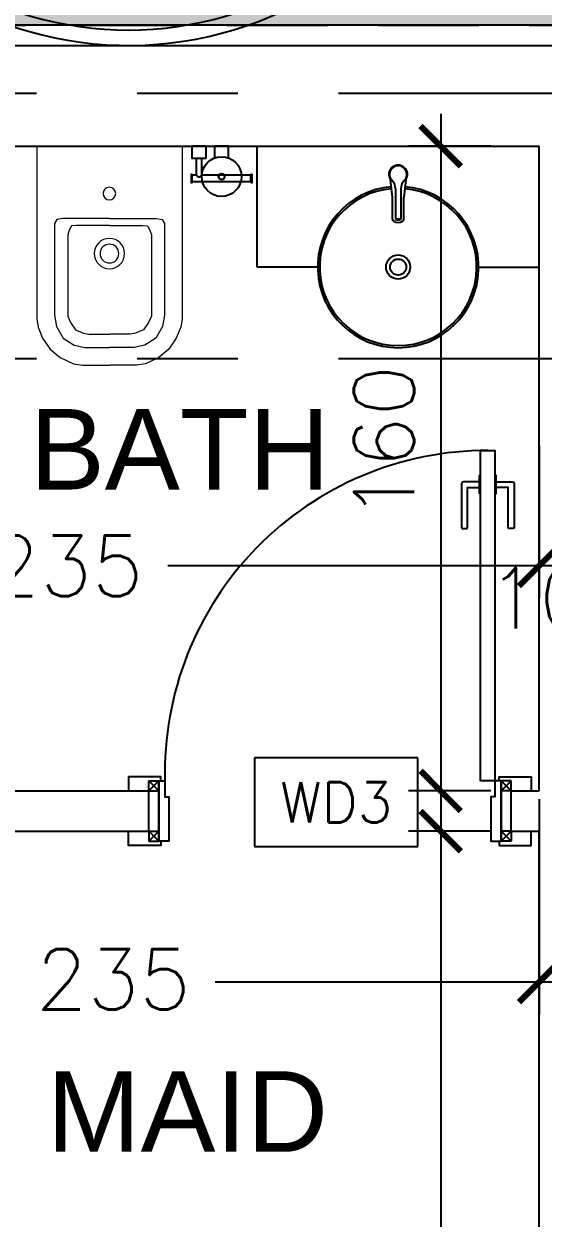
# Model space of a CAD drawing. Header units: centimetres. Extents: x -3744 to 3813, y -6963 to 3597.
# Drawn here: x -1542.9 to -1414, y 2452 to 2748.3 of the extents above; entities that cross this region are included whole.
import ezdxf

# ---------------------------------------------------------------- set-up
doc = ezdxf.new("R2010")
doc.units = ezdxf.units.CM
doc.header["$LTSCALE"] = 100
doc.header["$MEASUREMENT"] = 0
for name, pattern in [('A0-01 FLOOR PLANS$0$HIDDEN', [0.375, 0.25, -0.125]), ('GRID$0$GRID$0$XREF GRID$0$GRIDS$0$CENTER', [2, 1.25, -0.25, 0.25, -0.25]), ('HIDDEN', [0.375, 0.25, -0.125])]:
    doc.linetypes.add(name, pattern=pattern)
for name, color, linetype in [('A0-01 FLOOR PLANS$0$BATH FIXTURES', 85, 'Continuous'), ('A0-01 FLOOR PLANS$0$COUNTERS', 85, 'Continuous'), ('A0-01 FLOOR PLANS$0$DIM IN', 1, 'Continuous'), ('A0-01 FLOOR PLANS$0$DOOR', 1, 'Continuous'), ('A0-01 FLOOR PLANS$0$HIDDEN -03', 8, 'A0-01 FLOOR PLANS$0$HIDDEN'), ('A0-01 FLOOR PLANS$0$STAIR', 4, 'Continuous'), ('A0-01 FLOOR PLANS$0$TEXT', 3, 'Continuous'), ('A0-01 FLOOR PLANS$0$TEXT-SCHED', 3, 'Continuous'), ('A0-01 FLOOR PLANS$0$WALL-01', 7, 'Continuous'), ('GRID$0$XREF GRID', 11, 'GRID$0$GRID$0$XREF GRID$0$GRIDS$0$CENTER'), ('SOURROUNDING$0$DIM IN', 1, 'Continuous'), ('SOURROUNDING$0$KERBSTONE', 11, 'Continuous'), ('WALL-01', 7, 'Continuous'), ('WALL-03', 2, 'Continuous')]:
    doc.layers.add(name, color=color, linetype=linetype)
doc.styles.add('A0-01 FLOOR PLANS$0$22', font='romans.shx')
doc.styles.add('A0-01 FLOOR PLANS$0$A0-01 GROUND FLOOR PLAN - For Entry modification$0$ROMANS', font='romans')
doc.styles.add('A0-01 FLOOR PLANS$0$ART-PS-1', font='arial.ttf', dxfattribs={"height": 20})
doc.dimstyles.new('A0-01 FLOOR PLANS$0$100', dxfattribs={"dimtxt": 15, "dimasz": 10, "dimexe": 8, "dimexo": 12, "dimgap": 6, "dimtad": 1, "dimdec": 0, "dimzin": 0, "dimdsep": 46, "dimtxsty": 'A0-01 FLOOR PLANS$0$22', "dimblk": 'A0-01 FLOOR PLANS$0$_ARCHTICK', "dimcen": 30, "dimdle": 8, "dimclrd": 1, "dimclre": 1, "dimclrt": 2, "dimadec": 0, "dimazin": 0, "dimtfac": 1, "dimtdec": 0, "dimtmove": 2, "dimatfit": 3, "dimldrblk": 'A0-01 FLOOR PLANS$0$_OBLIQUE', "dimfxl": 100, "dimtolj": 1, "dimtzin": 0, "dimarcsym": 0})
doc.dimstyles.new('A0-01 FLOOR PLANS$0$A0-01 GROUND FLOOR PLAN - For Entry modification$0$text', dxfattribs={"dimtxt": 18, "dimasz": 10, "dimexe": 10, "dimexo": 10, "dimgap": -6, "dimtad": 1, "dimtih": 1, "dimtoh": 1, "dimdec": 0, "dimdsep": 46, "dimtxsty": 'A0-01 FLOOR PLANS$0$A0-01 GROUND FLOOR PLAN - For Entry modification$0$ROMANS', "dimblk1": 'A0-01 FLOOR PLANS$0$A0-01 GROUND FLOOR PLAN - For Entry modification$0$_ARCHTICK', "dimblk2": 'A0-01 FLOOR PLANS$0$A0-01 GROUND FLOOR PLAN - For Entry modification$0$_ARCHTICK', "dimsah": 1, "dimcen": 25, "dimdle": 10, "dimse1": 1, "dimse2": 1, "dimsd1": 1, "dimsd2": 1, "dimclrd": 1, "dimclre": 1, "dimclrt": 2, "dimadec": 0, "dimazin": 0, "dimtfac": 1, "dimtdec": 0, "dimtmove": 2, "dimatfit": 3, "dimldrblk": 'A0-01 FLOOR PLANS$0$A0-01 GROUND FLOOR PLAN - For Entry modification$0$_ARCHTICK', "dimfxl": 1, "dimtolj": 1, "dimtzin": 0, "dimarcsym": 0})

# ---------------------------------------------------------------- blocks, each defined once
blk = doc.blocks.new('GRID')
at = {"layer": 'GRID$0$XREF GRID'}
for p, q in [((-1969.804241438602, 2696.159775922617), (-230.2361929991457, 2696.159775922616)), ((-1969.804241438601, 2630.31999999984), (-230.2361929991446, 2630.319999999839))]:
    blk.add_line(p, q, dxfattribs=at)
blk = doc.blocks.new('A0-01 FLOOR PLANS$0$Bath_WashBasin_D-40_01')
for p, q in [((-1.400000000001455, -7.95743741578076), (-1.875695655495292, -3.631076935400415)), ((-0.6500000000014552, -5.899999999999409), (-0.6500000000014552, -13.37462112513072)), ((0.6500000000014552, -5.899999999999409), (0.6499999999996362, -13.37462112513163)), ((1.875695747105055, -3.631076806308556), (1.399999999997817, -7.95743741577985)), ((-1.400000000001455, -13.50000000001114), (-1.400000000001455, -7.95743741578076)), ((1.400000000001455, -13.50000000001137), (1.399999999997817, -7.95743741577985)), ((0.6499999999996362, -13.37462112513163), (-0.6500000000014552, -13.37462112513072))]:
    blk.add_line(p, q)
for radius in [3, 2]:
    blk.add_circle((0, -25.29999999999995), radius)
for centre, radius, start, end in [((0, -2.299999999999955), 2.3, 324.638799914415, 215.3612040288909), ((-1.582957338541746e-07, -2.299999999999955), 2.15, 320.9724882482038, 219.0275117517658), ((0, -25.29999999999995), 20, 94.83111626822225, 85.1688835999918), ((0, -25.29999999999995), 19.5, 94.79409498001834, 85.20590491068913), ((-3.610917456431707, -5.890088038634531), 2.960934047014879, 359.8081974793789, 49.04726669728846), ((3.61091713984024, -5.890088038634531), 2.960934047014879, 130.9527333027286, 180.1918025206211), ((0, -12.54999999999995), 1.05, 231.7533801217575, 308.2466198783646)]:
    blk.add_arc(centre, radius, start, end)
blk.add_ellipse((-2.257191226817667e-06, -13.50000000004525), major_axis=(-1.399997742810228, 4.547473508864641e-11), ratio=0.5000008061070239, start_param=6.283185307179586, end_param=9.42477796076938)
blk = doc.blocks.new('*D1933')
at = {"layer": 'A0-01 FLOOR PLANS$0$TEXT-SCHED', "color": 1, "lineweight": -2, "transparency": 16777216}
for p, q in [((-1550.108900710541, 2531.181393023823), (-1590.68032928197, 2531.181393023823)), ((-1590.68032928197, 2531.181393023823), (-1590.68032928197, 2509.181393023823)), ((-1550.108900710541, 2509.181393023823), (-1550.108900710541, 2531.181393023823)), ((-1590.68032928197, 2509.181393023823), (-1550.108900710541, 2509.181393023823))]:
    blk.add_line(p, q, dxfattribs=at)
at = {"layer": 'Defpoints', "color": 0, "transparency": 16777216}
blk.add_point((-1570.394614996266, 2520.181393023823), dxfattribs=at)
blk.add_point((-1570.394614996266, 2520.181393023823), dxfattribs=at)
blk.add_point((-1570.394614996266, 2520.181393023823), dxfattribs=at)
at = {"layer": 'A0-01 FLOOR PLANS$0$TEXT-SCHED', "color": 2, "transparency": 16777216, "insert": (-1570.394614996255, 2520.181393023823), "char_height": 8, "width": 47.14285714285714, "attachment_point": 5, "style": 'A0-01 FLOOR PLANS$0$A0-01 GROUND FLOOR PLAN - For Entry modification$0$ROMANS'}
blk.add_mtext('\\A1;{\\H1.25x;WD3}', dxfattribs=at)
blk = doc.blocks.new('A0-01 FLOOR PLANS$0$A0-01 GROUND FLOOR PLAN - For Entry modification$0$_ARCHTICK')
at = {"color": 0, "linetype": 'ByBlock', "const_width": 0.15}
blk.add_lwpolyline([(-0.5, -0.5), (0.5, 0.5)], dxfattribs=at)
blk = doc.blocks.new('A0-01 FLOOR PLANS$0$_ARCHTICK')
at = {"color": 0, "linetype": 'ByBlock', "const_width": 0.15}
blk.add_lwpolyline([(-0.5, -0.5), (0.5, 0.5)], dxfattribs=at)
blk = doc.blocks.new('*D1949')
at = {"layer": 'A0-01 FLOOR PLANS$0$DIM IN', "color": 1, "lineweight": -2, "transparency": 16777216}
for p, q in [((-1755, 2608.665246053815), (-1755, 2570.851951883011)), ((-1520, 2608.665246053815), (-1520, 2570.851951883011)), ((-1763, 2578.851951883011), (-1662.785714285714, 2578.851951883011)), ((-1512, 2578.851951883011), (-1612.214285714286, 2578.851951883011))]:
    blk.add_line(p, q, dxfattribs=at)
at = {"layer": 'Defpoints', "color": 0, "transparency": 16777216}
for p in [(-1755, 2620.665246053815), (-1520, 2620.665246053815), (-1755, 2578.851951883011)]:
    blk.add_point(p, dxfattribs=at)
at = {"layer": 'A0-01 FLOOR PLANS$0$DIM IN', "color": 1, "lineweight": -2, "transparency": 16777216, "xscale": 10, "yscale": 10, "zscale": 10, "rotation": 180}
blk.add_blockref('A0-01 FLOOR PLANS$0$_ARCHTICK', (-1755, 2578.851951883011), dxfattribs=at)
at = {"layer": 'A0-01 FLOOR PLANS$0$DIM IN', "color": 1, "lineweight": -2, "transparency": 16777216, "xscale": 10, "yscale": 10, "zscale": 10}
blk.add_blockref('A0-01 FLOOR PLANS$0$_ARCHTICK', (-1520, 2578.851951883011), dxfattribs=at)
at = {"layer": 'A0-01 FLOOR PLANS$0$DIM IN', "color": 2, "transparency": 16777216, "insert": (-1637.5, 2578.851951883011), "char_height": 15, "attachment_point": 5, "style": 'A0-01 FLOOR PLANS$0$22'}
blk.add_mtext('\\A1;235', dxfattribs=at)
blk = doc.blocks.new('A0-01 FLOOR PLANS$0$_OBLIQUE')
at = {"color": 0, "linetype": 'ByBlock'}
blk.add_line((-0.5, -0.5), (0.5, 0.5), dxfattribs=at)
blk = doc.blocks.new('*D1952')
at = {"layer": 'A0-01 FLOOR PLANS$0$DIM IN', "color": 1, "lineweight": -2, "transparency": 16777216}
for p, q in [((-1544.440534821415, 2691.000000000006), (-1544.440534821414, 2515.000000000006)), ((-1532, 2683.000000000006), (-1552.440534821415, 2683.000000000006)), ((-1532, 2523.000000000006), (-1552.440534821414, 2523.000000000006))]:
    blk.add_line(p, q, dxfattribs=at)
at = {"layer": 'Defpoints', "color": 0, "transparency": 16777216}
for p in [(-1520, 2683.000000000006), (-1544.440534821414, 2523.000000000006), (-1520, 2523.000000000006)]:
    blk.add_point(p, dxfattribs=at)
at = {"layer": 'A0-01 FLOOR PLANS$0$DIM IN', "color": 1, "lineweight": -2, "transparency": 16777216, "xscale": 10, "yscale": 10, "zscale": 10}
for p, rotation in [((-1544.440534821415, 2683.000000000006), 90), ((-1544.440534821414, 2523.000000000006), 270)]:
    blk.add_blockref('A0-01 FLOOR PLANS$0$_ARCHTICK', p, dxfattribs=dict(at, rotation=rotation))
at = {"layer": 'A0-01 FLOOR PLANS$0$DIM IN', "color": 2, "transparency": 16777216, "insert": (-1558.492097321383, 2609.476610553418), "char_height": 15, "attachment_point": 5, "rotation": 90, "style": 'A0-01 FLOOR PLANS$0$22'}
blk.add_mtext('\\A1;160', dxfattribs=at)
blk = doc.blocks.new('*D1953')
at = {"layer": 'A0-01 FLOOR PLANS$0$DIM IN', "color": 1, "lineweight": -2, "transparency": 16777216}
for p, q in [((-1544.440534821409, 2521.000000000052), (-1544.440534821409, 2270.000000000006)), ((-1531.999999999869, 2513.000000000052), (-1552.440534821409, 2513.000000000052)), ((-1532.000000000001, 2278.000000000006), (-1552.440534821409, 2278.000000000006))]:
    blk.add_line(p, q, dxfattribs=at)
at = {"layer": 'Defpoints', "color": 0, "transparency": 16777216}
for p in [(-1519.999999999869, 2513.000000000052), (-1544.440534821409, 2278.000000000006), (-1520.000000000001, 2278.000000000006)]:
    blk.add_point(p, dxfattribs=at)
at = {"layer": 'A0-01 FLOOR PLANS$0$DIM IN', "color": 1, "lineweight": -2, "transparency": 16777216, "xscale": 10, "yscale": 10, "zscale": 10}
for p, rotation in [((-1544.440534821409, 2513.000000000052), 90), ((-1544.440534821409, 2278.000000000006), 270)]:
    blk.add_blockref('A0-01 FLOOR PLANS$0$_ARCHTICK', p, dxfattribs=dict(at, rotation=rotation))
at = {"layer": 'A0-01 FLOOR PLANS$0$DIM IN', "color": 2, "transparency": 16777216, "insert": (-1557.940534821408, 2395.500000000029), "char_height": 15, "attachment_point": 5, "rotation": 90, "style": 'A0-01 FLOOR PLANS$0$22'}
blk.add_mtext('\\A1;235', dxfattribs=at)
blk = doc.blocks.new('*D1955')
at = {"layer": 'A0-01 FLOOR PLANS$0$DIM IN', "color": 1, "lineweight": -2, "transparency": 16777216}
for p, q in [((-1520, 2521.000000000005), (-1520, 2467.566535058917)), ((-1755, 2501.000000000005), (-1755, 2467.566535058917)), ((-1763, 2475.566535058917), (-1651.004350783502, 2475.566535058917)), ((-1512, 2475.566535058917), (-1600.432922212074, 2475.566535058917))]:
    blk.add_line(p, q, dxfattribs=at)
at = {"layer": 'Defpoints', "color": 0, "transparency": 16777216}
for p in [(-1520, 2533.000000000005), (-1755, 2513.000000000005), (-1755, 2475.566535058917)]:
    blk.add_point(p, dxfattribs=at)
at = {"layer": 'A0-01 FLOOR PLANS$0$DIM IN', "color": 1, "lineweight": -2, "transparency": 16777216, "xscale": 10, "yscale": 10, "zscale": 10, "rotation": 180}
blk.add_blockref('A0-01 FLOOR PLANS$0$_ARCHTICK', (-1755, 2475.566535058917), dxfattribs=at)
at = {"layer": 'A0-01 FLOOR PLANS$0$DIM IN', "color": 1, "lineweight": -2, "transparency": 16777216, "xscale": 10, "yscale": 10, "zscale": 10}
blk.add_blockref('A0-01 FLOOR PLANS$0$_ARCHTICK', (-1520, 2475.566535058917), dxfattribs=at)
at = {"layer": 'A0-01 FLOOR PLANS$0$DIM IN', "color": 2, "transparency": 16777216, "insert": (-1625.718636497788, 2476.261921003868), "char_height": 15, "attachment_point": 5, "style": 'A0-01 FLOOR PLANS$0$22'}
blk.add_mtext('\\A1;235', dxfattribs=at)
blk = doc.blocks.new('*D2071')
at = {"layer": 'A0-01 FLOOR PLANS$0$DIM IN', "color": 1, "lineweight": -2, "transparency": 16777216}
for p, q in [((-1520, 2590.851951883011), (-1520, 2586.851951883011)), ((-1510, 2590.851951883011), (-1510, 2586.851951883011)), ((-1520, 2578.851951883011), (-1530, 2578.851951883011)), ((-1510, 2578.851951883011), (-1520, 2578.851951883011)), ((-1510, 2578.851951883011), (-1500, 2578.851951883011))]:
    blk.add_line(p, q, dxfattribs=at)
at = {"layer": 'Defpoints', "color": 0, "transparency": 16777216}
for p in [(-1520, 2578.851951883011), (-1520, 2578.851951883011), (-1510, 2578.851951883011)]:
    blk.add_point(p, dxfattribs=at)
at = {"layer": 'A0-01 FLOOR PLANS$0$DIM IN', "color": 1, "lineweight": -2, "transparency": 16777216, "xscale": 10, "yscale": 10, "zscale": 10}
blk.add_blockref('A0-01 FLOOR PLANS$0$_ARCHTICK', (-1520, 2578.851951883011), dxfattribs=at)
at = {"layer": 'A0-01 FLOOR PLANS$0$DIM IN', "color": 1, "lineweight": -2, "transparency": 16777216, "xscale": 10, "yscale": 10, "zscale": 10, "rotation": 180}
blk.add_blockref('A0-01 FLOOR PLANS$0$_ARCHTICK', (-1510, 2578.851951883011), dxfattribs=at)
at = {"layer": 'A0-01 FLOOR PLANS$0$DIM IN', "color": 2, "transparency": 16777216, "insert": (-1520, 2570.851951883011), "char_height": 15, "attachment_point": 5, "style": 'A0-01 FLOOR PLANS$0$22'}
blk.add_mtext('\\A1;10', dxfattribs=at)
blk = doc.blocks.new('A0-01 FLOOR PLANS$0$DOOR 25CM')
at = {"layer": 'A0-01 FLOOR PLANS$0$DOOR'}
blk.add_lwpolyline([(-4739.051382942911, 1353.502083427588), (-4735.051382942907, 1353.502083427601), (-4735.051382942907, 1261.502083427614), (-4739.051382942911, 1261.502083427614)], close=True, dxfattribs=at)
for points in [[(-4739.351382943201, 1344.802083427599), (-4743.846896726278, 1344.802083427575, 0.41421356237155), (-4744.346896726278, 1344.302083427575), (-4744.346896726278, 1332.002083427572, 0.414213562373095), (-4744.146896726277, 1331.802083427571), (-4742.946896726276, 1331.802083427571, 0.4142135623727761), (-4742.746896726276, 1332.002083427572), (-4742.746896726265, 1343.002083427574, -0.4142135623705012), (-4742.546896726264, 1343.202083427573), (-4739.35138294319, 1343.202083427598)], [(-4734.751382943174, 1344.802083427599), (-4730.255869160097, 1344.802083427575, -0.41421356237155), (-4729.755869160101, 1344.302083427575), (-4729.755869160101, 1332.002083427572, -0.414213562373095), (-4729.955869160098, 1331.802083427571), (-4731.155869160099, 1331.802083427571, -0.4142135623727761), (-4731.355869160099, 1332.002083427572), (-4731.35586916011, 1343.002083427574, 0.4142135623705012), (-4731.555869160111, 1343.202083427573), (-4734.751382943188, 1343.202083427598)]]:
    blk.add_lwpolyline(points, format="xyb", dxfattribs=at)
for points in [[(-4739.051382943187, 1341.50208342759), (-4739.351382943187, 1341.50208342759), (-4739.351382943187, 1346.50208342759), (-4739.051382943187, 1346.50208342759)], [(-4735.051382943187, 1341.502083427588), (-4734.751382943188, 1341.50208342759), (-4734.751382943188, 1346.50208342759), (-4735.051382943187, 1346.50208342759)]]:
    blk.add_lwpolyline(points, dxfattribs=at)
blk.add_arc((-4737.113584676754, 1263.562647144771), 89.93945779204935, 89.96037448751443, 181.3127934952219, dxfattribs=at)
blk = doc.blocks.new('A0-01 FLOOR PLANS$0$80-10')
at = {"layer": 'A0-01 FLOOR PLANS$0$DOOR', "linetype": 'Continuous'}
for p, q in [((9975.307517767222, -4467.927182984638), (9975.307517767222, -4470.427182984628)), ((10075.2855698562, -4467.927182984638), (10075.2855698562, -4470.427182984628)), ((9975.307517767433, -4482.927182984629), (9975.307517767433, -4480.427182984624)), ((9982.807517767415, -4482.927182984648), (9982.807517767415, -4480.427182984659)), ((10067.78556985643, -4482.927182984648), (10067.78556985643, -4480.427182984659)), ((10075.28556985642, -4482.927182984629), (10075.28556985642, -4480.427182984624))]:
    blk.add_line(p, q, dxfattribs=at)
at = {"layer": 'A0-01 FLOOR PLANS$0$DOOR'}
for p, q in [((9980.307517767196, -4467.927182984615), (9982.807517767196, -4467.927182984613)), ((9980.307517767196, -4470.427182984624), (9980.307517767196, -4467.927182984628)), ((9982.807517767196, -4467.927182984628), (9980.3075177672, -4470.427182984624)), ((9982.807517767193, -4470.427182984628), (9980.307517767196, -4467.927182984628)), ((10070.28556985622, -4467.927182984615), (10067.78556985622, -4467.927182984613)), ((10067.78556985622, -4467.927182984628), (10070.28556985622, -4470.427182984624)), ((10067.78556985623, -4470.427182984628), (10070.28556985622, -4467.927182984628)), ((10070.28556985622, -4470.427182984624), (10070.28556985622, -4467.927182984628)), ((9980.307517767189, -4470.427182984624), (9982.807517767193, -4470.427182984628)), ((10070.28556985623, -4470.427182984624), (10067.78556985623, -4470.427182984628)), ((9980.307517767415, -4480.427182984626), (9980.307517767415, -4482.927182984648)), ((9982.807517767415, -4482.927182984648), (9980.30751776741, -4480.427182984624)), ((9982.807517767407, -4480.427182984648), (9980.307517767415, -4482.927182984648)), ((9980.307517767458, -4480.427182984626), (9982.807517767436, -4480.427182984648)), ((10067.78556985643, -4482.927182984648), (10070.28556985644, -4480.427182984624)), ((10067.78556985644, -4480.427182984648), (10070.28556985643, -4482.927182984648)), ((10070.28556985639, -4480.427182984626), (10067.78556985641, -4480.427182984648)), ((10070.28556985643, -4480.427182984626), (10070.28556985643, -4482.927182984648)), ((9980.307517767436, -4482.927182984624), (9982.80751776741, -4482.927182984669)), ((10070.28556985641, -4482.927182984624), (10067.78556985644, -4482.927182984669))]:
    blk.add_line(p, q, dxfattribs=at)
for points in [[(9983.307517767196, -4467.927182984635), (9983.307517767196, -4466.927182984635), (9975.30751776721, -4466.927182984644), (9975.307517767222, -4467.927182984638)], [(9982.807517767193, -4467.927182984628), (9982.807517767193, -4482.927182983819)], [(9982.807517767196, -4467.927182984613), (9984.307517767196, -4467.927182984615), (9984.307517767193, -4471.927182984617), (9985.307517767196, -4471.927182984617), (9985.30751776741, -4482.927182984659), (9982.80751776741, -4482.927182984659), (9982.807517767193, -4467.927182984613)], [(10067.78556985622, -4467.927182984613), (10066.28556985622, -4467.927182984615), (10066.28556985623, -4471.927182984617), (10065.28556985622, -4471.927182984617), (10065.28556985644, -4482.927182984659), (10067.78556985644, -4482.927182984659), (10067.78556985623, -4467.927182984613)], [(10067.28556985622, -4467.927182984635), (10067.28556985622, -4466.927182984635), (10075.28556985621, -4466.927182984644), (10075.2855698562, -4467.927182984638)], [(10067.78556985623, -4467.927182984628), (10067.78556985623, -4482.927182983819)], [(9983.30751776741, -4482.927182984633), (9983.30751776741, -4483.927182984633), (9975.307517767429, -4483.927182984622), (9975.307517767433, -4482.927182984629)], [(10067.28556985644, -4482.927182984633), (10067.28556985644, -4483.927182984633), (10075.28556985642, -4483.927182984622), (10075.28556985642, -4482.927182984629)]]:
    blk.add_lwpolyline(points, dxfattribs=at)
at = {"layer": 'A0-01 FLOOR PLANS$0$DOOR', "linetype": 'Continuous', "xscale": -0.8912784107417012, "yscale": 0.8912784107417012, "zscale": 0.8912784107417012}
blk.add_blockref('A0-01 FLOOR PLANS$0$DOOR 25CM', (5764.058446397548, -5592.276755049324), dxfattribs=at)
blk = doc.blocks.new('A0-01 FLOOR PLANS$0$BID2')
at = {"layer": 'A0-01 FLOOR PLANS$0$BATH FIXTURES', "lineweight": 18}
for points in [[(18.07226992117648, 0), (0, 0), (0, -42.87335516365874), (0.3845909671235859, -44.94026304284034), (1.442244397148897, -47.63172132232376), (3.364633824114208, -50.37146550094349), (5.816019588688505, -52.4381472166624), (9.13259367712999, -53.97605875823592), (11.34322843640985, -54.31304231660943), (18.07226992117648, -54.31304231660943)], [(18.07226992117648, 0), (36.09636702494754, 0), (36.09636702494754, -42.87335516365874), (35.76006195696027, -44.94026304284034), (34.65457495472401, -47.63172132232376), (32.78024526343142, -50.37146550094349), (30.28091284491347, -52.4381472166624), (27.01239849214653, -53.97605875823592), (24.80119832421224, -54.31304231660943), (18.07226992117648, -54.31304231660943)], [(18.07226992117648, -17.92786455069199), (6.440683070721207, -17.92786455069199), (4.998891000497679, -18.21656220993009), (4.373775191539607, -19.22581665908729), (4.373775191539607, -41.96010710411883), (4.902771529148595, -44.74779793668131), (6.58497535947572, -47.63172132232376), (9.276433638959134, -49.41027078745992), (11.92028450969156, -49.98687453381899), (18.07226992117648, -49.98687453381899)], [(18.07226992117648, -19.65835428015453), (9.901549447915386, -19.65835428015453), (8.60371042125189, -19.80264656890813), (8.026767429699248, -20.81178793633444), (7.690349279981092, -22.01339440991887), (7.690349279981092, -42.20051886422061), (8.363185579419223, -43.73854348752411), (9.66102460608272, -45.56492652487304), (11.58352711478074, -46.43011484873841), (12.92942587711877, -46.62257995489745), (18.07226992117648, -46.62257995489745)], [(18.07226992117648, -17.92786455069199), (29.70385677162994, -17.92786455069199), (31.14610116877884, -18.21656220993009), (31.72259183340793, -19.22581665908729), (31.72259183340793, -41.96010710411883), (31.24188139493526, -44.74779793668131), (29.55990372806991, -47.63172132232376), (26.81993338598841, -49.41027078745992), (24.22470765958496, -49.98687453381899), (18.07226992117648, -49.98687453381899)], [(18.07226992117648, -19.65835428015453), (26.24344272136113, -19.65835428015453), (27.4931089306192, -19.80264656890813), (28.11777241265372, -20.81178793633444), (28.45419056237188, -22.01339440991887), (28.45419056237188, -42.20051886422061), (27.78135426293375, -43.73854348752411), (26.48351523627025, -45.56492652487304), (24.56112580930312, -46.43011484873841), (23.16728039302143, -46.62257995489745), (18.07226992117648, -46.62257995489745)]]:
    blk.add_lwpolyline(points, dxfattribs=at)
for points in [[(16.48618556219844, -11.75167964877437), (16.48618556219844, -10.88920528645303), (17.18548298668975, -10.18979478022993), (18.04840967593555, -10.18979478022993), (18.91088403825779, -10.18979478022993), (19.61029454447998, -10.88920528645303), (19.61029454447998, -11.75167964877437), (19.61029454447998, -12.61460633802017), (18.91088403825779, -13.31390376251147), (18.04840967593555, -13.31390376251147), (17.18548298668975, -13.31390376251147), (16.48618556219844, -12.61460633802017), (16.48618556219844, -11.75167964877437)], [(14.2754377211877, -26.65166777026388), (14.2754377211877, -24.56802379489454), (15.96431337364265, -22.87858273378515), (18.04840967593555, -22.87858273378515), (20.13205365130489, -22.87858273378515), (21.82138163068339, -24.56802379489454), (21.82138163068339, -26.65166777026388), (21.82138163068339, -28.7356509908268), (20.13205365130489, -30.42475280674353), (18.04840967593555, -30.42475280674353), (15.96431337364265, -30.42475280674353), (14.2754377211877, -28.7356509908268), (14.2754377211877, -26.65166777026388)], [(15.71711670968034, -26.65166777026388), (15.71711670968034, -25.36434534458294), (16.76074800506103, -24.32048788574048), (18.04840967593555, -24.32048788574048), (19.3357321016174, -24.32048788574048), (20.3792503152672, -25.36434534458294), (20.3792503152672, -26.65166777026388), (20.3792503152672, -27.9393294411384), (19.3357321016174, -28.9828476547882), (18.04840967593555, -28.9828476547882), (16.76074800506103, -28.9828476547882), (15.71711670968034, -27.9393294411384), (15.71711670968034, -26.65166777026388)]]:
    blk.add_open_spline(points, degree=3, knots=[0, 0, 0, 0, 1, 1, 1, 2, 2, 2, 3, 3, 3, 4, 4, 4, 4], dxfattribs=at)
blk = doc.blocks.new('A0-01 FLOOR PLANS$0$A$C9e603a0f')
at = {"layer": 'A0-01 FLOOR PLANS$0$BATH FIXTURES'}
for p, q in [((5.799988556183052, 2.94640825715851), (5.799988556183052, 7.392621228063945e-06)), ((5.799988556183052, 7.392621228063945e-06), (9.29998855617032, 7.392621228063945e-06)), ((9.29998855617032, 7.392621228063945e-06), (9.29998855617032, 2.94640825715851))]:
    blk.add_line(p, q, dxfattribs=at)
for points in [[(0.2499885560710027, 9.000007392183761), (-1.144392899732338e-05, 9.000007392183761), (-1.144392899732338e-05, 7.000007392183761), (0.2499885560710027, 7.000007392183761)], [(14.84998855607137, 7.000007392183761), (15.09998855607137, 7.000007392183761), (15.09998855607137, 9.000007392183761), (14.84998855607137, 9.000007392183761)], [(11.39998856486545, 3.000007392608495), (11.39998856486545, 7.392621228063945e-06), (14.89998856485272, 7.392621228063945e-06), (14.89998856485272, 3.000007392608495)]]:
    blk.add_lwpolyline(points, close=True, dxfattribs=at)
for points in [[(14.84998855607137, 8.800007392183943), (0.2499885560710027, 8.800007392183943), (0.2499885560710027, 7.200007392183579), (12.44998856485927, 7.200007392183579), (12.44998856485927, 3.000007392608495)], [(13.8499885648589, 3.000007392608495), (13.8499885648589, 7.200007392183579), (14.84998855607137, 7.200007392183579)]]:
    blk.add_lwpolyline(points, dxfattribs=at)
for radius in [4.925000000000001, 0.75, 0.7000000000000001]:
    blk.add_circle((7.549988556177595, 7.5500073926205), radius, dxfattribs=at)
blk.add_open_spline([(13.84998849808562, 7.200007478994848), (13.84998854230889, 7.200007421522059), (13.84998741511936, 7.200008398208411), (13.84967071806659, 7.200285507905392), (13.82737401440227, 7.219966781479343), (13.75136595131971, 7.284977974757567), (13.69826797195401, 7.329841975010822), (13.5743973293329, 7.426741156206845), (13.50351211755606, 7.479778705892386), (13.34230845136608, 7.57263644982504), (13.24810772077672, 7.613266918765476), (13.04751368303459, 7.612138952596979), (12.95516272200894, 7.571453616250437), (12.79428735376587, 7.478255936506685), (12.72429323917913, 7.425779428937858), (12.60065158773341, 7.328969123464049), (12.54801492957904, 7.284477551561395), (12.47178752368654, 7.219259450938807), (12.44998856472648, 7.200007392162661), (12.44998856485927, 7.200007392184489)], degree=3, knots=[0, 0, 0, 0, 0.0009139183035719112, 0.0009139183035719112, 0.1257996785156254, 0.1257996785156254, 0.2506854387276788, 0.2506854387276788, 0.3755711989397323, 0.3755711989397323, 0.5004569591517858, 0.5004569591517858, 0.6253427193638394, 0.6253427193638394, 0.750228479575893, 0.750228479575893, 0.8751142397879464, 0.8751142397879464, 1, 1, 1, 1], dxfattribs=at)
blk = doc.blocks.new('A0-01 FLOOR PLANS')
at = {"layer": 'A0-01 FLOOR PLANS$0$COUNTERS'}
for p, q in [((-1590.000000000121, 2653.000000000005), (-1590.000000000121, 2683.000000000005)), ((-1575.00000000006, 2653.000000000005), (-1590.000000000121, 2653.000000000005)), ((-1535.00000000006, 2653.000000000005), (-1520, 2653.000000000005))]:
    blk.add_line(p, q, dxfattribs=at)
at = {"layer": 'A0-01 FLOOR PLANS$0$HIDDEN -03'}
blk.add_line((-1785, 2713.000000000005), (-1320, 2713.000000000005), dxfattribs=at)
at = {"layer": 'A0-01 FLOOR PLANS$0$STAIR', "linetype": 'A0-01 FLOOR PLANS$0$HIDDEN'}
blk.add_line((-1623.529723220555, 2786.679132201591), (-1633.93192465487, 2712.649159169085), dxfattribs=at)
at = {"layer": 'A0-01 FLOOR PLANS$0$STAIR'}
for centre, radius, start in [((-1621.938989867208, 2797.999999999998), 89.99999999999316, 243.6295528047455), ((-1621.938989867209, 2797.999999999998), 86.18930627035004, 245.3293328186836)]:
    blk.add_arc(centre, radius, start, 82.00154280208046, dxfattribs=at)
at = {"layer": 'A0-01 FLOOR PLANS$0$WALL-01'}
for p, q in [((-1780, 2708.000000000005), (-1460, 2708.000000000005)), ((-1755, 2683.000000000005), (-1520, 2683.000000000005)), ((-1520, 2523.000000000005), (-1520, 2683.000000000005)), ((-1755, 2523.000000000005), (-1616.930208017069, 2523.000000000002)), ((-1616.930208017069, 2513.000000000002), (-1616.930208017069, 2523.000000000002)), ((-1526.952155928084, 2513.000000000005), (-1526.952155928084, 2523.000000000005)), ((-1526.952155928084, 2523.000000000005), (-1520, 2523.000000000005)), ((-1755, 2513.000000000005), (-1616.930208017069, 2513.000000000002)), ((-1526.952155928084, 2513.000000000005), (-1520, 2513.000000000051)), ((-1520, 2278.000000000005), (-1520, 2513.000000000051))]:
    blk.add_line(p, q, dxfattribs=at)
at = {"layer": 'A0-01 FLOOR PLANS$0$BATH FIXTURES'}
for name, p in [('A0-01 FLOOR PLANS$0$BID2', (-1644.737100451033, 2683.000000000756)), ('A0-01 FLOOR PLANS$0$Bath_WashBasin_D-40_01', (-1555.00000000006, 2678.300000000006))]:
    blk.add_blockref(name, p, dxfattribs=at)
at = {"layer": 'A0-01 FLOOR PLANS$0$BATH FIXTURES', "rotation": 180}
blk.add_blockref('A0-01 FLOOR PLANS$0$A$C9e603a0f', (-1591.287204183163, 2683.000007392627), dxfattribs=at)
at = {"layer": 'A0-01 FLOOR PLANS$0$DOOR', "xscale": -1}
blk.add_blockref('A0-01 FLOOR PLANS$0$80-10', (8453.355361839367, 6993.42718298463), dxfattribs=at)
at = {"layer": 'A0-01 FLOOR PLANS$0$WALL-01'}
blk.add_blockref('GRID', (0, 0), dxfattribs=at)
at = {"layer": 'A0-01 FLOOR PLANS$0$TEXT', "style": 'A0-01 FLOOR PLANS$0$ART-PS-1'}
for s, p in [('BATH', (-1646.455149324524, 2597.794139184228)), ('MAID', (-1642.245756728757, 2433.448013454442))]:
    blk.add_text(s, height=20, dxfattribs=at).set_placement(p)
at = {"layer": 'A0-01 FLOOR PLANS$0$DIM IN'}
dim = blk.add_linear_dim(base=(-1544.440534821414, 2523.000000000006), p1=(-1520, 2683.000000000005), p2=(-1520, 2523.000000000005), angle=90, dimstyle='A0-01 FLOOR PLANS$0$100', override={"dimfxl": 0.075}, dxfattribs=at)
dim.commit()
dim.dimension.update_dxf_attribs({"geometry": '*D1952', "text_midpoint": (-1558.492097321383, 2609.476610553418), "dimtype": 128})
for base, p1, p2, picture, middle in [((-1755, 2578.851951883011), (-1520, 2620.665246053815), (-1755, 2620.665246053815), '*D1949', (-1637.5, 2578.851951883011)), ((-1520, 2578.851951883011), (-1510, 2578.851951883011), (-1520, 2578.851951883011), '*D2071', (-1520, 2570.851951883011)), ((-1755, 2475.566535058917), (-1520, 2533.000000000005), (-1755, 2513.000000000005), '*D1955', (-1625.718636497788, 2476.261921003868))]:
    dim = blk.add_linear_dim(base=base, p1=p1, p2=p2, dimstyle='A0-01 FLOOR PLANS$0$100', override={"dimfxl": 0.075}, dxfattribs=at)
    dim.commit()
    dim.dimension.update_dxf_attribs({"geometry": picture, "text_midpoint": middle, "dimtype": 128})
dim = blk.add_linear_dim(base=(-1544.440534821409, 2278.000000000006), p1=(-1519.999999999869, 2513.000000000051), p2=(-1520, 2278.000000000005), angle=90, dimstyle='A0-01 FLOOR PLANS$0$100', override={"dimfxl": 0.075}, dxfattribs=at)
dim.commit()
dim.dimension.update_dxf_attribs({"geometry": '*D1953', "text_midpoint": (-1557.940534821408, 2395.500000000029)})
at = {"layer": 'A0-01 FLOOR PLANS$0$TEXT-SCHED'}
dim = blk.add_linear_dim(base=(-1570.394614996266, 2520.181393023823), p1=(-1570.394614996266, 2520.181393023823), p2=(-1570.394614996266, 2520.181393023823), text='{\\H1.25x;WD3}', dimstyle='A0-01 FLOOR PLANS$0$A0-01 GROUND FLOOR PLAN - For Entry modification$0$text', override={"dimtxt": 8, "dimgap": -6, "dimclrt": 2}, dxfattribs=at)
dim.commit()
dim.dimension.update_dxf_attribs({"geometry": '*D1933', "text_midpoint": (-1570.394614996255, 2520.181393023823), "dimtype": 128})
blk = doc.blocks.new('SOURROUNDING')
at = {"layer": 'SOURROUNDING$0$KERBSTONE', "lineweight": 13}
h = blk.add_hatch(dxfattribs=at)
h.set_pattern_fill('AR-HBONE', color=252, scale=5, angle=90)
h.set_pattern_definition([(135, (0, 0), (-28.2842712474619, 1.731912112470987e-15), [60, -20]), (225, (-14.142135625, 14.142135625), (-28.2842712474619, 3.9523581617213e-15), [60, -20])])
h.paths.add_polyline_path([(-174.9999999999995, 1001.388733368148), (-180.2372202335287, 999.4018025608985), (-174.9999999999998, 1003.262964355024), (-174.9999999999975, 1910.06746708433), (-189.1883495621125, 1904.684598388356), (-174.9999999999975, 1915.145016474309), (-174.9999999999975, 1965.254414543792), (-177.7862639594871, 1965.570847487486), (-174.9999999999973, 1966.160834471921), (-174.9999999999961, 2515.31407094349), (-190.9484910254077, 2509.26342828679), (-174.9999999999961, 2521.021517783776), (-174.9999999999959, 2569.633347105632), (-179.5464054227816, 2570.14967738592), (-174.9999999999961, 2571.112371539958), (-174.9999999999957, 2808.000000000006), (-890.000000000025, 2808.000000000006), (-890.000000000025, 3028), (-1810.000000000075, 3028), (-1810.000000000024, 2511.189775922623), (-1925.000000000019, 2511.189775922612), (-1925.00000000004, 1979.719852353628), (-1810.000000000056, 1979.719852353628), (-1809.999999999347, 775.0000000018035), (-3028, 775.0000000018031), (-3028, 650.0000000018035), (-2728, 650.0000000018035), (-2447.999999999999, 650.000000001804), (-2428, 650.0000000018035), (-1382.065571825893, 650.0000000018035), (-1382.065571825892, 25.00000000000011), (-1257.585336144932, 25.00000000000011), (-1257.065571825896, 25.00000000316902), (-857.0655718258947, 24.99999999999989), (-732.0659801441941, 25), (-732.065571825893, 667.9999999999965), (-175.0000000000002, 668.000000000032)])
h.paths.add_polyline_path([(-1685, 828.0000000000057), (-1685, 2748.000000000005), (-1220, 2748.000000000005), (-1220, 2193.000000000006), (-890, 2193.000000000006), (-890, 2683.000000000005), (-300, 2683.000000000006), (-300, 788.0000000000057), (-589.9999999999995, 788.0000000000057), (-589.9999999999997, 793.0000000000057), (-817, 793.0000000000055), (-817, 713.0000000000298), (-1286.116348528466, 712.9999999999948), (-1287.5, 828.0000000000058)], flags=16)
h.paths.add_polyline_path([(-1798.226780842823, 1621.662886067414), (-1726.107733223775, 1621.662886067414), (-1726.107733223775, 1641.162886067414), (-1798.226780842823, 1641.162886067414)], flags=16)
h.paths.add_polyline_path([(-1563.971165272614, 2964.650889992762), (-999.200087509995, 2964.650889992762), (-999.200087509995, 3018.338407045968), (-1563.971165272614, 3018.338407045968)], flags=16)
at = {"color": 6}
blk.add_lwpolyline([(-300, 2683.000000000005), (-890, 2683.000000000005), (-890, 2193.000000000006), (-1220, 2193.000000000006), (-1220, 2748.000000000005), (-1685, 2748.000000000005), (-1685, 828.0000000000057), (-890, 828.0000000000059), (-890, 793.0000000000055), (-589.9999999999995, 793.0000000000057), (-589.9999999999995, 788.0000000000057), (-300, 788.0000000000057)], close=True, dxfattribs=at)
at = {"layer": 'SOURROUNDING$0$DIM IN'}
blk.add_blockref('A0-01 FLOOR PLANS', (105, 35.00000000000091), dxfattribs=at)

msp = doc.modelspace()

# ---------------------------------------------------------------- linework, layer by layer
at = {"layer": 'WALL-01', "linetype": 'HIDDEN'}
msp.add_lwpolyline([(-300, 2683.000000000005), (-890, 2683.000000000005), (-890, 2193.000000000006), (-1220, 2193.000000000006), (-1220, 2748.000000000005), (-1685, 2748.000000000005), (-1685, 828.0000000000055), (-890, 828.0000000000059), (-890, 793.0000000000055), (-589.9999999999995, 793.0000000000055), (-589.9999999999995, 788.0000000000055), (-300, 788.0000000000055)], close=True, dxfattribs=at)

# ---------------------------------------------------------------- block references
at = {"layer": 'WALL-03'}
msp.add_blockref('SOURROUNDING', (0, 0), dxfattribs=at)

doc.saveas('drawing.dxf')
